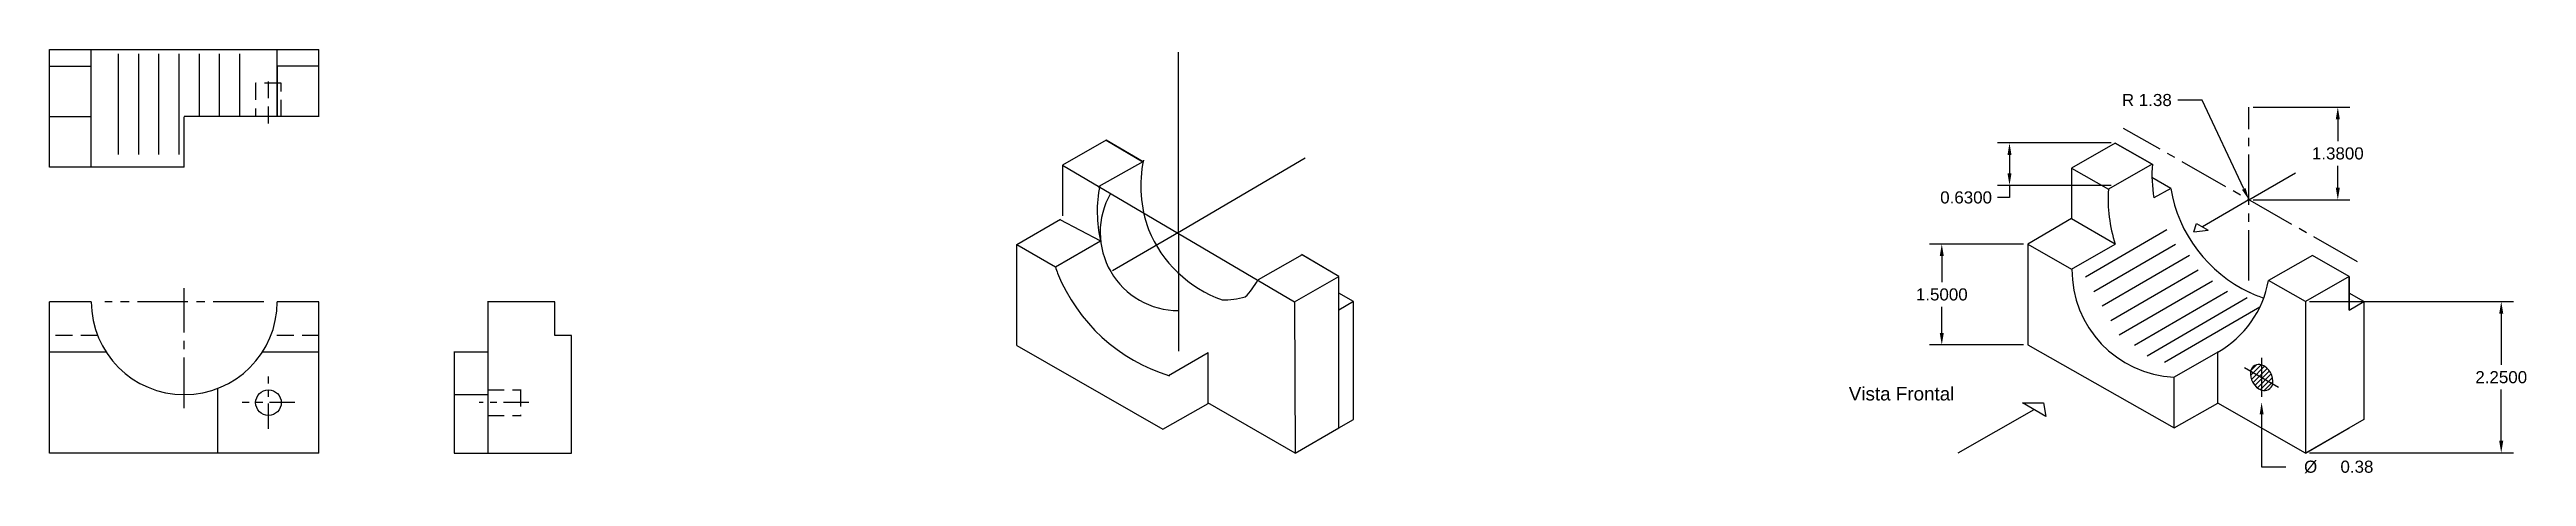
# Model space of a CAD drawing. Header units: inches. Extents: x 15.1 to 51.9, y 5.6 to 12.
import ezdxf
from ezdxf import colors
from ezdxf.entities.mleader import LeaderData, LeaderLine
from ezdxf.math import Vec2, Vec3

# ---------------------------------------------------------------- set-up
doc = ezdxf.new("R2010")
doc.units = ezdxf.units.IN
doc.header["$MEASUREMENT"] = 0
doc.linetypes.add('CENTER2', pattern=[1.125, 0.75, -0.125, 0.125, -0.125])
doc.linetypes.add('DASHED2', pattern=[0.375, 0.25, -0.125])
doc.styles.get("Standard").update_dxf_attribs({"font": 'arial.ttf'})
doc.dimstyles.get("Standard").update_dxf_attribs({"dimtxt": 0.18, "dimasz": 0.18, "dimexe": 0.18, "dimexo": 0.0625, "dimgap": 0.09, "dimtad": 0, "dimtih": 1, "dimtoh": 1, "dimdec": 4, "dimzin": 0, "dimdsep": 46, "dimtxsty": 'Standard', "dimcen": 0.09, "dimadec": 0, "dimazin": 0, "dimtfac": 1, "dimtdec": 4, "dimtofl": 0, "dimtmove": 0, "dimatfit": 3, "dimfxl": 1, "dimtolj": 1, "dimtzin": 0, "dimarcsym": 0})

# ---------------------------------------------------------------- blocks, each defined once
blk = doc.blocks.new('*D1')
at = {"color": 0, "lineweight": -2, "transparency": 16777216}
for p, q in [((44.412, 9.061), (43.017, 9.061)), ((43.197, 8.881), (43.197, 8.493)), ((43.197, 7.741), (43.197, 8.129)), ((44.412, 7.561), (43.017, 7.561))]:
    blk.add_line(p, q, dxfattribs=at)
at = {"color": 0, "transparency": 16777216}
for points in [[(43.167, 8.881), (43.227, 8.881), (43.197, 9.061)], [(43.167, 7.741), (43.227, 7.741), (43.197, 7.561)]]:
    blk.add_solid(points, dxfattribs=at)
at = {"layer": 'Defpoints', "color": 0, "transparency": 16777216}
for p in [(44.475, 9.061), (43.197, 7.561), (44.475, 7.561)]:
    blk.add_point(p, dxfattribs=at)
at = {"color": 0, "transparency": 16777216, "insert": (43.197, 8.311), "char_height": 0.18, "attachment_point": 5}
blk.add_mtext('\\A1;1.5000', dxfattribs=at)
blk = doc.blocks.new('*D2')
at = {"color": 0, "lineweight": -2, "transparency": 16777216}
for p, q in [((48.657, 8.207), (51.682, 8.207)), ((51.502, 8.027), (51.502, 7.263)), ((51.502, 6.136), (51.502, 6.9)), ((48.657, 5.956), (51.682, 5.956))]:
    blk.add_line(p, q, dxfattribs=at)
at = {"color": 0, "transparency": 16777216}
for points in [[(51.472, 8.027), (51.532, 8.027), (51.502, 8.207)], [(51.472, 6.136), (51.532, 6.136), (51.502, 5.956)]]:
    blk.add_solid(points, dxfattribs=at)
at = {"layer": 'Defpoints', "color": 0, "transparency": 16777216}
for p in [(48.594, 8.207), (48.594, 5.956), (51.502, 5.956)]:
    blk.add_point(p, dxfattribs=at)
at = {"color": 0, "transparency": 16777216, "insert": (51.502, 7.081), "char_height": 0.18, "attachment_point": 5}
blk.add_mtext('\\A1;2.2500', dxfattribs=at)
blk = doc.blocks.new('*D3')
at = {"color": 0, "lineweight": -2, "transparency": 16777216}
for p, q in [((47.82, 11.097), (49.256, 11.097)), ((49.076, 10.917), (49.076, 10.589)), ((49.076, 9.897), (49.076, 10.225)), ((47.82, 9.717), (49.256, 9.717))]:
    blk.add_line(p, q, dxfattribs=at)
at = {"color": 0, "transparency": 16777216}
for points in [[(49.046, 10.917), (49.106, 10.917), (49.076, 11.097)], [(49.046, 9.897), (49.106, 9.897), (49.076, 9.717)]]:
    blk.add_solid(points, dxfattribs=at)
at = {"layer": 'Defpoints', "color": 0, "transparency": 16777216}
for p in [(47.757, 11.097), (49.076, 11.097), (47.757, 9.717)]:
    blk.add_point(p, dxfattribs=at)
at = {"color": 0, "transparency": 16777216, "insert": (49.076, 10.407), "char_height": 0.18, "attachment_point": 5}
blk.add_mtext('\\A1;1.3800', dxfattribs=at)
blk = doc.blocks.new('*D4')
at = {"color": 0, "lineweight": -2, "transparency": 16777216}
for p, q in [((45.71, 10.563), (44.022, 10.563)), ((44.202, 10.383), (44.202, 10.113)), ((45.71, 9.933), (44.022, 9.933)), ((44.202, 9.933), (44.202, 9.753)), ((44.202, 9.753), (44.022, 9.753))]:
    blk.add_line(p, q, dxfattribs=at)
at = {"color": 0, "transparency": 16777216}
for points in [[(44.172, 10.383), (44.232, 10.383), (44.202, 10.563)], [(44.172, 10.113), (44.232, 10.113), (44.202, 9.933)]]:
    blk.add_solid(points, dxfattribs=at)
at = {"layer": 'Defpoints', "color": 0, "transparency": 16777216}
for p in [(45.772, 10.563), (44.202, 9.933), (45.772, 9.933)]:
    blk.add_point(p, dxfattribs=at)
at = {"color": 0, "transparency": 16777216, "insert": (43.558, 9.753), "char_height": 0.18, "attachment_point": 5}
blk.add_mtext('\\A1;0.6300', dxfattribs=at)

msp = doc.modelspace()

# ---------------------------------------------------------------- linework, layer by layer
for p, q in [((15.10619, 10.20319), (15.10619, 11.95319)), ((15.10619, 11.95319), (19.10619, 11.95319)), ((15.72619, 10.20319), (15.72619, 11.95319)), ((16.12537, 11.89036), (16.12537, 10.39036)), ((16.42537, 11.89036), (16.42537, 10.39036)), ((16.72537, 11.89036), (16.72537, 10.39036)), ((17.02537, 11.89036), (17.02537, 10.39036)), ((17.32537, 11.89036), (17.32537, 10.96333)), ((17.62537, 11.89036), (17.62537, 10.96333)), ((17.92537, 11.89036), (17.92537, 10.96333)), ((18.48619, 10.95319), (18.48619, 11.95319)), ((19.10619, 10.95319), (19.10619, 11.95319)), ((15.10619, 11.70319), (15.72619, 11.70319)), ((19.10619, 11.70319), (18.48619, 11.70319)), ((18.48619, 11.70319), (18.48619, 10.95319)), ((47.75666, 11.09705), (47.75728, 11.09705)), ((47.75728, 11.09705), (47.75728, 11.0945)), ((15.72619, 10.95319), (15.10619, 10.95319)), ((17.10619, 10.96333), (19.10619, 10.96333)), ((17.10619, 10.20319), (17.10619, 10.95319)), ((30.79396, 10.60318), (30.14268, 10.23125)), ((30.79396, 10.60318), (31.33745, 10.28455)), ((31.34016, 10.28297), (30.79396, 10.60318)), ((45.77227, 10.56291), (45.12234, 10.18862)), ((45.77227, 10.56291), (46.3193, 10.25042)), ((46.3193, 10.25042), (45.77227, 10.56291)), ((17.10619, 10.20319), (15.10619, 10.20319)), ((30.14268, 10.23125), (30.14268, 9.48125)), ((31.33745, 10.28455), (30.68535, 9.91406)), ((45.12234, 10.18862), (45.12234, 9.43862)), ((45.12234, 10.18862), (45.12234, 9.43862)), ((45.12234, 10.18862), (45.66947, 9.87628)), ((46.3193, 10.25042), (45.66947, 9.87628)), ((46.59558, 9.88757), (46.31749, 10.05087)), ((47.757, 9.71703), (48.44927, 10.11798)), ((30.67833, 9.91007), (30.69243, 9.90184)), ((30.68738, 9.91068), (30.69575, 9.91997)), ((30.69243, 9.90184), (30.68738, 9.91068)), ((46.59558, 9.88757), (46.34551, 9.74583)), ((47.757, 9.71703), (47.06677, 9.31726)), ((29.46691, 9.05406), (30.11495, 9.43161)), ((30.10513, 9.42589), (30.70932, 9.10848)), ((31.8515, 9.22557), (31.86595, 9.21713)), ((45.12234, 9.43862), (44.47455, 9.06064)), ((45.12234, 9.43862), (45.77074, 9.06567)), ((45.32838, 8.57398), (46.53878, 9.2775)), ((46.93629, 9.24221), (46.97815, 9.36767)), ((46.93629, 9.24221), (47.15299, 9.26719)), ((46.97841, 9.36843), (47.15319, 9.26721)), ((29.46691, 7.55406), (29.46691, 9.05406)), ((29.46691, 9.05406), (30.0386, 8.7223)), ((30.0386, 8.7223), (30.70932, 9.10848)), ((33.7012, 8.8988), (33.05009, 8.52658)), ((34.24469, 8.58018), (33.69213, 8.90412)), ((34.24469, 8.58018), (33.7012, 8.8988)), ((44.47455, 9.06064), (44.47455, 7.56064)), ((44.47455, 9.06064), (45.12504, 8.68662)), ((45.12504, 8.68662), (45.77303, 9.05873)), ((45.45401, 8.35784), (46.66441, 9.06136)), ((45.57964, 8.1417), (46.87649, 8.89547)), ((48.69846, 8.89129), (48.04729, 8.51884)), ((49.24549, 8.57879), (48.69846, 8.89129)), ((49.24549, 8.57879), (48.69846, 8.89129)), ((33.58998, 8.20243), (34.24469, 8.58018)), ((34.24469, 6.33018), (34.24469, 8.58018)), ((45.70527, 7.92555), (47.00212, 8.67932)), ((45.8309, 7.70941), (47.21421, 8.51343)), ((48.59441, 8.2065), (48.04729, 8.51884)), ((49.24549, 8.57879), (48.59441, 8.2065)), ((49.24549, 8.57879), (49.24549, 8.07879)), ((49.24549, 8.07879), (49.24549, 8.57879)), ((15.10619, 5.95319), (15.10619, 8.20319)), ((15.72619, 8.20319), (15.10619, 8.20319)), ((19.10619, 8.20319), (18.48619, 8.20319)), ((19.10619, 5.95319), (19.10619, 8.20319)), ((22.60619, 8.20319), (21.60619, 8.20319)), ((22.60619, 8.20319), (21.60619, 8.20319)), ((21.61191, 8.20319), (21.61191, 5.95319)), ((22.60619, 7.70319), (22.60619, 8.20319)), ((33.58998, 8.20243), (33.5962, 5.95244)), ((34.4615, 8.20466), (34.24469, 8.32909)), ((34.4615, 8.20466), (34.24503, 8.07958)), ((34.4615, 6.45466), (34.4615, 8.20466)), ((47.44052, 8.35581), (46.05693, 7.55163)), ((47.73184, 8.25911), (46.24392, 7.39428)), ((47.91911, 8.12506), (46.50122, 7.30094)), ((47.78985, 8.33147), (47.76765, 8.34176)), ((48.59441, 8.2065), (48.59441, 5.95341)), ((49.46153, 8.20459), (49.24549, 8.33146)), ((49.24549, 8.07879), (49.46153, 8.20459)), ((49.46153, 8.20459), (49.46153, 6.45459)), ((15.94778, 7.45319), (15.10619, 7.45319)), ((19.10619, 7.45319), (18.26459, 7.45319)), ((21.60619, 7.45319), (21.10619, 7.45319)), ((21.60619, 7.45319), (21.10619, 7.45319)), ((21.11191, 7.45319), (21.11191, 5.95319)), ((22.85619, 7.70319), (22.60619, 7.70319)), ((22.85619, 5.95319), (22.85619, 7.70319)), ((29.46691, 7.55406), (31.63554, 6.31026)), ((31.71556, 7.10914), (32.30638, 7.45033)), ((32.30638, 6.6998), (32.30638, 7.45033)), ((44.47455, 7.56064), (46.64894, 6.32693)), ((47.29404, 7.45316), (46.64894, 7.08263)), ((47.29539, 7.45394), (47.29217, 7.45209)), ((47.29404, 6.69755), (47.29404, 7.45316)), ((46.64894, 6.32693), (46.64894, 7.08263)), ((47.94521, 7.26514), (47.94521, 7.26459)), ((17.60619, 5.95319), (17.60619, 6.91696)), ((21.10619, 6.82319), (21.60619, 6.82319)), ((31.63554, 6.31026), (32.30638, 6.69267)), ((33.59619, 5.95341), (32.30198, 6.69865)), ((44.39583, 6.70064), (44.70797, 6.70097)), ((44.7407, 6.498), (44.39583, 6.70064)), ((44.70797, 6.70097), (44.7407, 6.498)), ((46.64894, 6.32693), (47.29404, 6.69755)), ((33.59619, 5.95341), (34.24469, 6.33018)), ((34.24469, 6.33018), (34.4615, 6.45466)), ((43.43924, 5.95486), (44.56826, 6.59931)), ((49.46153, 6.45459), (48.59619, 5.95341)), ((48.59619, 5.95341), (49.24549, 6.32879)), ((49.24549, 6.32879), (49.24549, 6.32947)), ((19.10619, 5.95319), (15.10619, 5.95319)), ((21.11191, 5.95341), (22.85619, 5.95341)), ((48.59441, 5.95443), (48.59619, 5.95341)), ((48.59441, 5.95341), (48.59619, 5.95341))]:
    msp.add_line(p, q)
at = {"color": 242, "true_color": 0xcd2027}
for p, q in [((31.86595, 9.21706), (31.86595, 11.91111)), ((31.8515, 9.22557), (33.74791, 10.34074)), ((30.14268, 10.23125), (33.58998, 8.20243)), ((31.86595, 9.23407), (30.88636, 8.66376)), ((31.86595, 9.21713), (31.86595, 7.46894))]:
    msp.add_line(p, q, dxfattribs=at)
at = {"linetype": 'DASHED2'}
for p, q in [((18.54619, 11.45319), (18.16619, 11.45319)), ((18.16619, 11.45319), (18.16619, 10.95319)), ((18.35619, 10.85319), (18.35619, 11.55319)), ((18.54619, 10.95319), (18.54619, 11.45319)), ((15.81995, 7.70319), (15.10619, 7.70319)), ((19.10619, 7.70319), (18.39242, 7.70319)), ((22.85619, 7.70319), (22.60619, 7.70319)), ((21.10619, 6.82319), (21.60619, 6.82319)), ((21.60619, 6.89319), (22.10619, 6.89319)), ((22.09996, 6.89726), (22.09996, 6.50903)), ((21.60619, 6.51319), (22.10619, 6.51319))]:
    msp.add_line(p, q, dxfattribs=at)
at = {"linetype": 'CENTER2'}
for p, q in [((47.757, 8.51703), (47.757, 11.09705)), ((49.3695, 8.79587), (45.89628, 10.77999)), ((18.28619, 8.20319), (15.92619, 8.20319)), ((17.10619, 6.62319), (17.10619, 8.40319)), ((47.94521, 7.36799), (47.94521, 6.79014)), ((48.19562, 6.9287), (47.69287, 7.22328))]:
    msp.add_line(p, q, dxfattribs=at)
at = {"color": 240, "lineweight": 100, "true_color": 0xed1f24}
msp.add_line((45.6726, 9.87449), (45.66947, 9.87628), dxfattribs=at)
at = {"linetype": 'CENTER2', "ltscale": 0.5}
for p, q in [((18.35619, 6.31319), (18.35619, 7.09319)), ((18.74619, 6.70319), (17.96619, 6.70319)), ((22.21996, 6.70319), (21.48619, 6.70319))]:
    msp.add_line(p, q, dxfattribs=at)
at = {"color": 251, "true_color": 0x636466}
for p, q in [((47.78022, 7.10517), (47.9398, 7.26641)), ((47.78416, 7.18022), (47.87061, 7.26758)), ((47.79302, 7.04702), (47.98722, 7.24325)), ((47.81557, 6.99872), (48.02693, 7.21229)), ((47.84577, 6.95815), (48.06006, 7.17469)), ((47.88291, 6.9246), (48.08633, 7.13015)), ((47.9272, 6.89827), (48.10456, 7.07749)), ((47.98354, 6.88412), (48.11164, 7.01356))]:
    msp.add_line(p, q, dxfattribs=at)
for points in [[(31.34501, 10.30799, 0.13598626), (31.41987, 9.27565, 0.21188259), (32.51382, 8.2306, 0.06338478), (32.85638, 8.27421, 0.06338478)], [(46.573, 10.39464, 0.00014182), (46.57291, 10.39346, 0.00014182)], [(46.32337, 10.25023, 0.06060512), (46.34551, 9.74583, 0.06060512)], [(30.69715, 9.92703, 0.1068041), (30.70932, 9.10848, 0.1068041)], [(45.6726, 9.87449, 0.09926873), (45.77303, 9.05873)], [(46.59558, 9.88757, 0.24605676), (47.76765, 8.34175)], [(33.68259, 8.88817, 0.00346729), (33.69233, 8.90444)], [(48.95139, 9.03472, 0.0008643), (48.95373, 9.03885)], [(30.0386, 8.7223, 0.00949088), (30.0717, 8.62578, 0.22639937), (31.73272, 7.10383)], [(32.85638, 8.27421, 0.05727511), (33.04447, 8.52348)]]:
    msp.add_lwpolyline(points, format="xyb")
msp.add_lwpolyline([(48.59619, 5.95341), (47.29404, 6.69755)])
msp.add_circle((18.35619, 6.70319), 0.19)
for centre, radius, start, end in [((46.84611, 9.18948), 1.79316, 149.860353, 149.860353), ((31.86595, 9.21713), 1.3675, 148.726966, 149.737931), ((31.86595, 9.23407), 1.16291, 150.244448, 270), ((47.50673, 9.57208), 1.91624, 170.002319202109, 170.0023194966628), ((46.85924, 9.19707), 1.37139, 150.2790350335912, 150.279035458945), ((47.50673, 9.57208), 1.8589, 170.513023, 170.637268), ((46.72235, 8.67363), 1.59269, 179.435414, 267.358135), ((46.5229, 8.79728), 1.54961, 299.901283, 349.64888), ((17.10619, 8.20319), 1.38, 180, 0), ((48.51769, 9.9334), 1.75952, 244.581023, 244.698648), ((48.51769, 9.9334), 1.75952, 245.566439, 252.074056), ((47.61966, 6.8841), 0.65564, 119.778059, 119.966978), ((48.03547, 7.13084), 0.25653, 170.992305, 249.400089), ((47.90321, 7.14887), 0.12311, 70.051362, 169.642664), ((47.94521, 7.07177), 0.19092, 148.683827, 148.68385), ((47.84209, 7.01608), 0.26956, 352.17333, 67.508415), ((47.98574, 7.01165), 0.12755, 251.469589, 345.344727), ((47.9485, 7.07559), 0.18724, 329.081196, 329.081197)]:
    msp.add_arc(centre, radius, start, end)

# ---------------------------------------------------------------- texts
at = {"insert": (41.81622, 6.93583), "char_height": 0.2, "attachment_point": 1}
msp.add_mtext_dynamic_manual_height_columns('Vista Frontal', width=1.594107, gutter_width=1, heights=[0], dxfattribs=at)

# ---------------------------------------------------------------- dimensions: what is measured, and where the dimension line sits
for base, p1, p2, picture, middle in [((49.07589, 11.09703), (47.757, 9.71703), (47.757, 11.09703), '*D3', (49.07589, 10.40703)), ((44.20176, 9.93292), (45.77227, 10.56291), (45.77227, 9.93292), '*D4', (43.55844, 9.75292)), ((43.19717, 7.56064), (44.47455, 9.06064), (44.47455, 7.56064), '*D1', (43.19717, 8.31064)), ((51.50177, 5.95646), (48.59441, 8.2065), (48.59441, 5.95646), '*D2', (51.50177, 7.08148))]:
    dim = msp.add_linear_dim(base=base, p1=p1, p2=p2, angle=90, dimstyle='Standard')
    dim.commit()
    dim.dimension.update_dxf_attribs({"geometry": picture, "text_midpoint": middle})

# ---------------------------------------------------------------- leaders
ml = msp.add_multileader_mtext('Standard')
ml.set_content('R 1.38', color=256)
ml.set_leader_properties()
ml.build(insert=Vec2(0, 0))
ml.multileader.update_dxf_attribs({"dogleg_length": 0.36, "arrow_head_size": 0.18})
ctx = ml.context
ctx.base_point, ctx.char_height, ctx.arrow_head_size, ctx.landing_gap_size, ctx.plane_origin = Vec3(45.81147, 11.20044), 0.18, 0.18, 0.09, Vec3(47.757, 9.71703)
ctx.text_align_type = 2
notes = []
notes.append((ctx, [(0, (1, 1, 0), (47.06152, 11.20044), (-1, 0), 0.36, [(0, [(47.757, 9.71703)], 0, [])])]))
ctx.mtext.insert, ctx.mtext.width, ctx.mtext.alignment, ctx.mtext.flow_direction = Vec3(46.61152, 11.29204), 0.9692535, 3, 5
ml = msp.add_multileader_mtext('Standard')
ml.set_content('\\pxi-3,l4,t4;%%C^I0.38', color=256)
ml.set_leader_properties()
ml.build(insert=Vec2(0, 0))
ml.multileader.update_dxf_attribs({"dogleg_length": 0.36, "arrow_head_size": 0.18})
ctx = ml.context
ctx.base_point, ctx.char_height, ctx.arrow_head_size, ctx.landing_gap_size, ctx.plane_origin = Vec3(48.30521, 5.74772), 0.18, 0.18, 0.09, Vec3(47.94521, 6.89071)
notes.append((ctx, [(0, (1, 1, 0), (47.94521, 5.74772), (1, 0), 0.36, [(0, [(47.94521, 6.70882)], 0, [])])]))
ctx.mtext.insert, ctx.mtext.width, ctx.mtext.flow_direction = Vec3(48.39521, 5.84134), 1.8211642, 5
for ctx, leaders in notes:
    for number, flags, end, landing, length, lines in leaders:
        leader = LeaderData()
        leader.index, (leader.has_last_leader_line, leader.has_dogleg_vector, leader.attachment_direction) = number, flags
        leader.last_leader_point, leader.dogleg_vector, leader.dogleg_length = Vec3(end), Vec3(landing), length
        for number, points, colour, breaks in lines:
            line = LeaderLine()
            line.index, line.vertices, line.color, line.breaks = number, Vec3.list(points), colors.encode_raw_color(colour), breaks
            leader.lines.append(line)
        ctx.leaders.append(leader)

doc.saveas('drawing.dxf')
